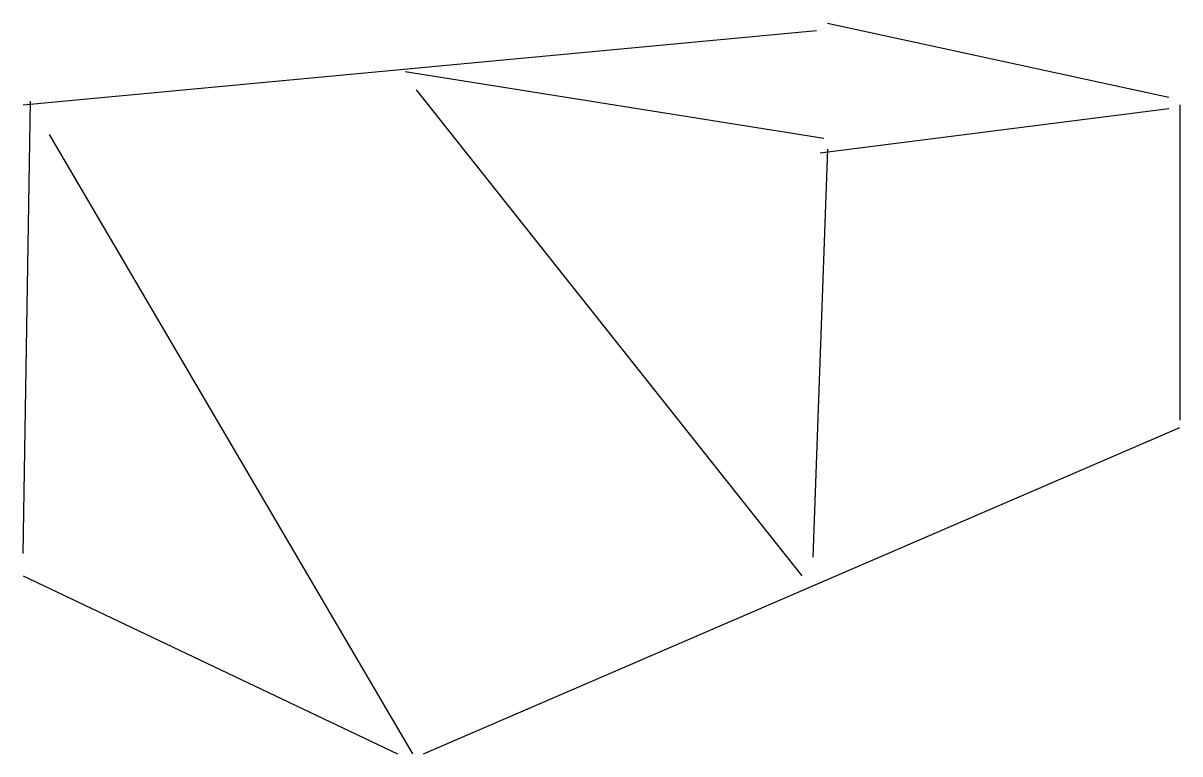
# Model space of a CAD drawing. Header units: metres. Extents: x -102 to 45, y -136 to -43.
import ezdxf

# ---------------------------------------------------------------- set-up
doc = ezdxf.new("R2010")
doc.units = ezdxf.units.M

msp = doc.modelspace()

# ---------------------------------------------------------------- linework, layer by layer
at = {"color": 0}
for p, q in [((-102.157654, -53.680061), (-0.945904, -44.22102)), ((0.472952, -43.275116), (43.984543, -52.734158)), ((-53.443584, -49.423492), (0, -57.93663)), ((-52.024731, -51.788254), (-2.837713, -113.74498)), ((-102.157654, -110.907265), (-101.211746, -53.207111)), ((-0.472952, -59.828438), (43.984543, -54.153015)), ((45.4034, -53.680061), (45.4034, -93.880989)), ((-98.846985, -57.46368), (-52.497681, -136.446671)), ((0.472952, -59.355488), (-1.418856, -111.380219)), ((-51.078827, -136.446671), (45.4034, -94.826897)), ((-102.157654, -113.74498), (-54.389488, -136.446671))]:
    msp.add_line(p, q, dxfattribs=at)

doc.saveas('drawing.dxf')
